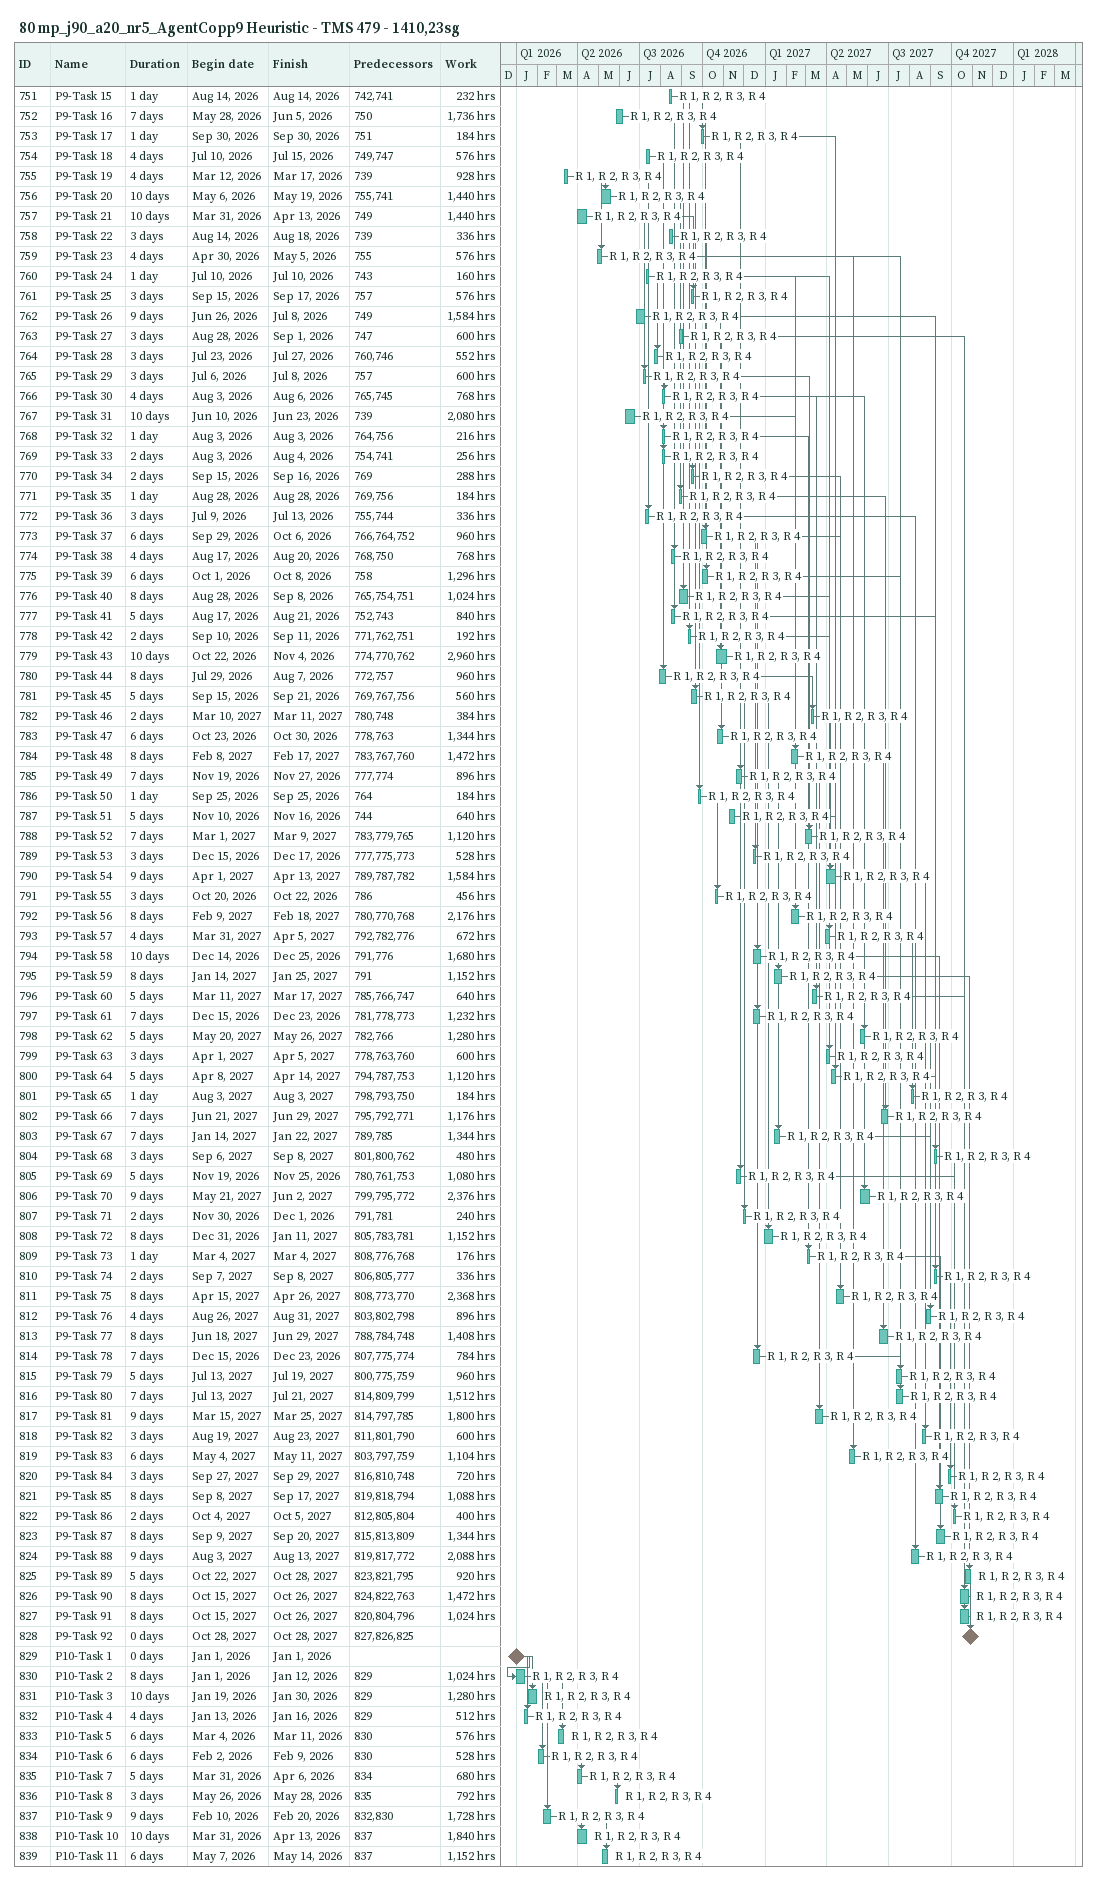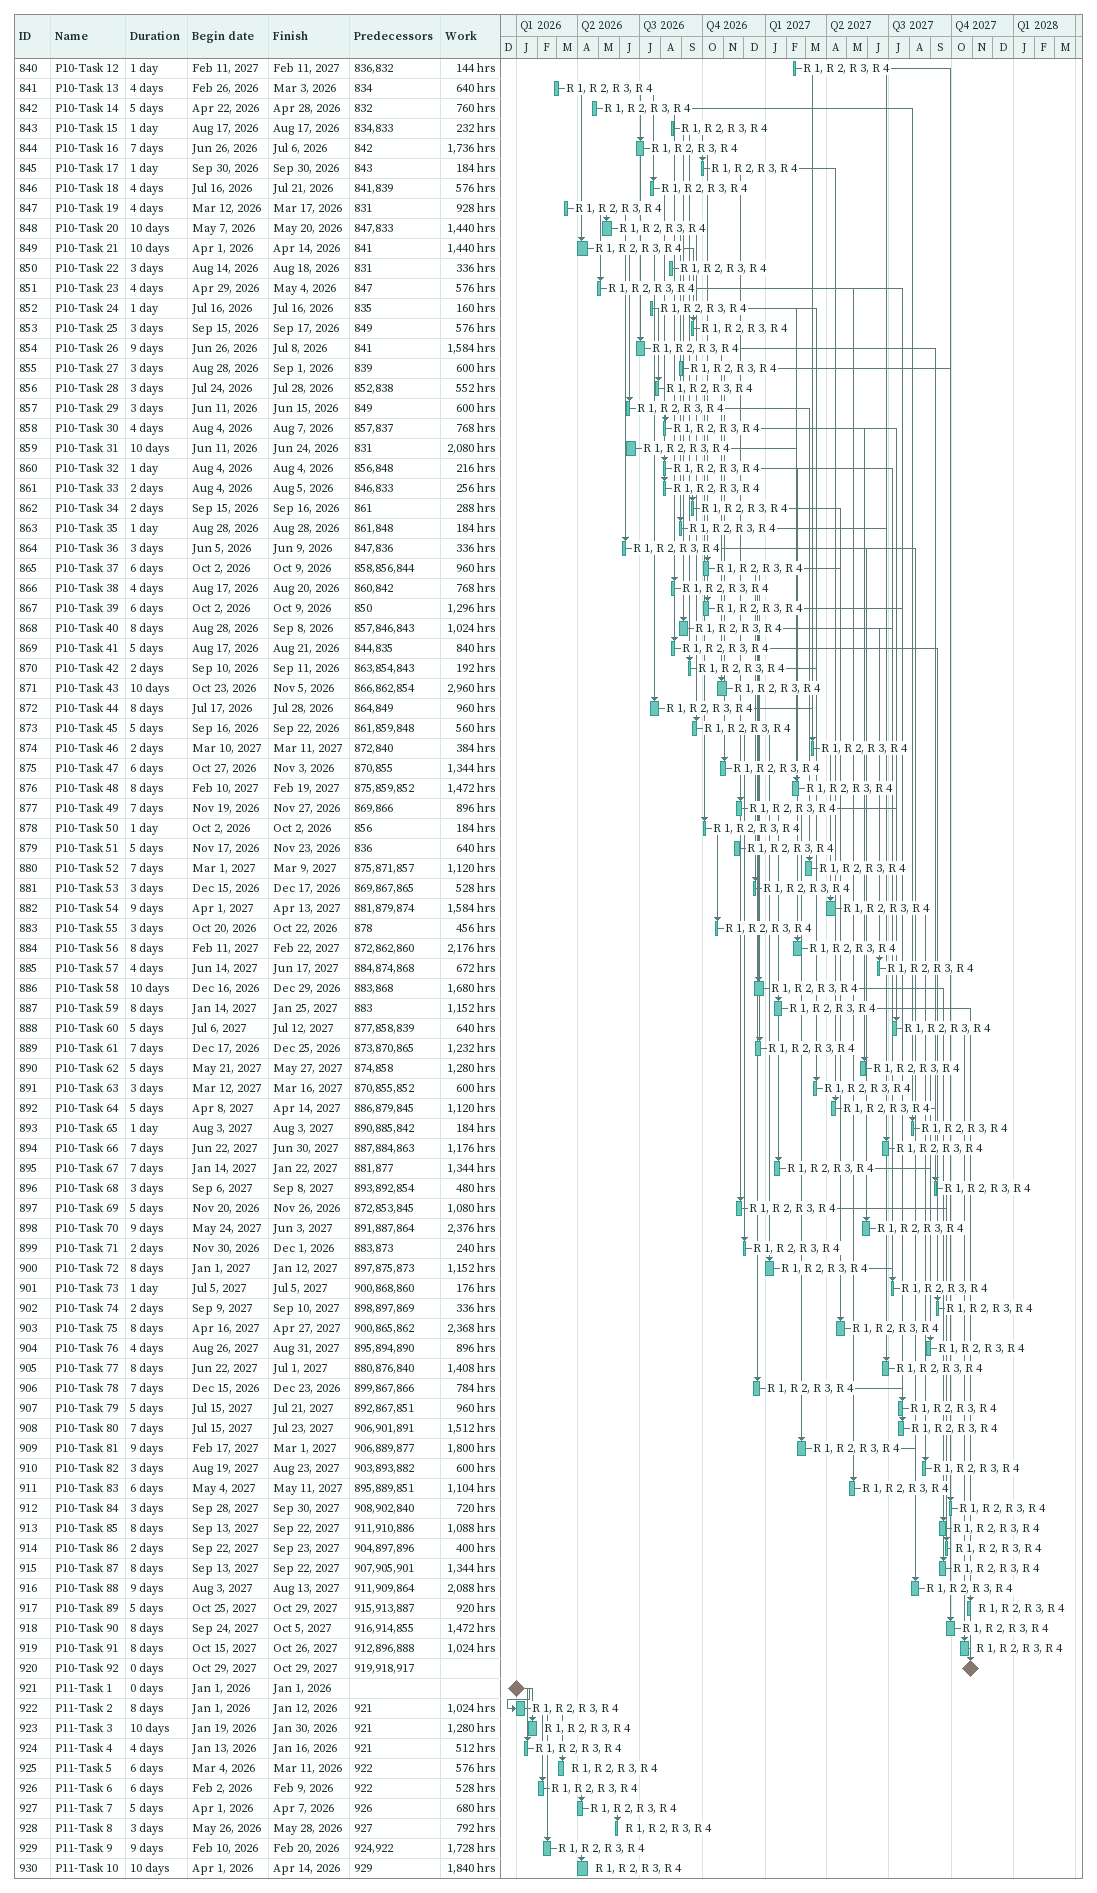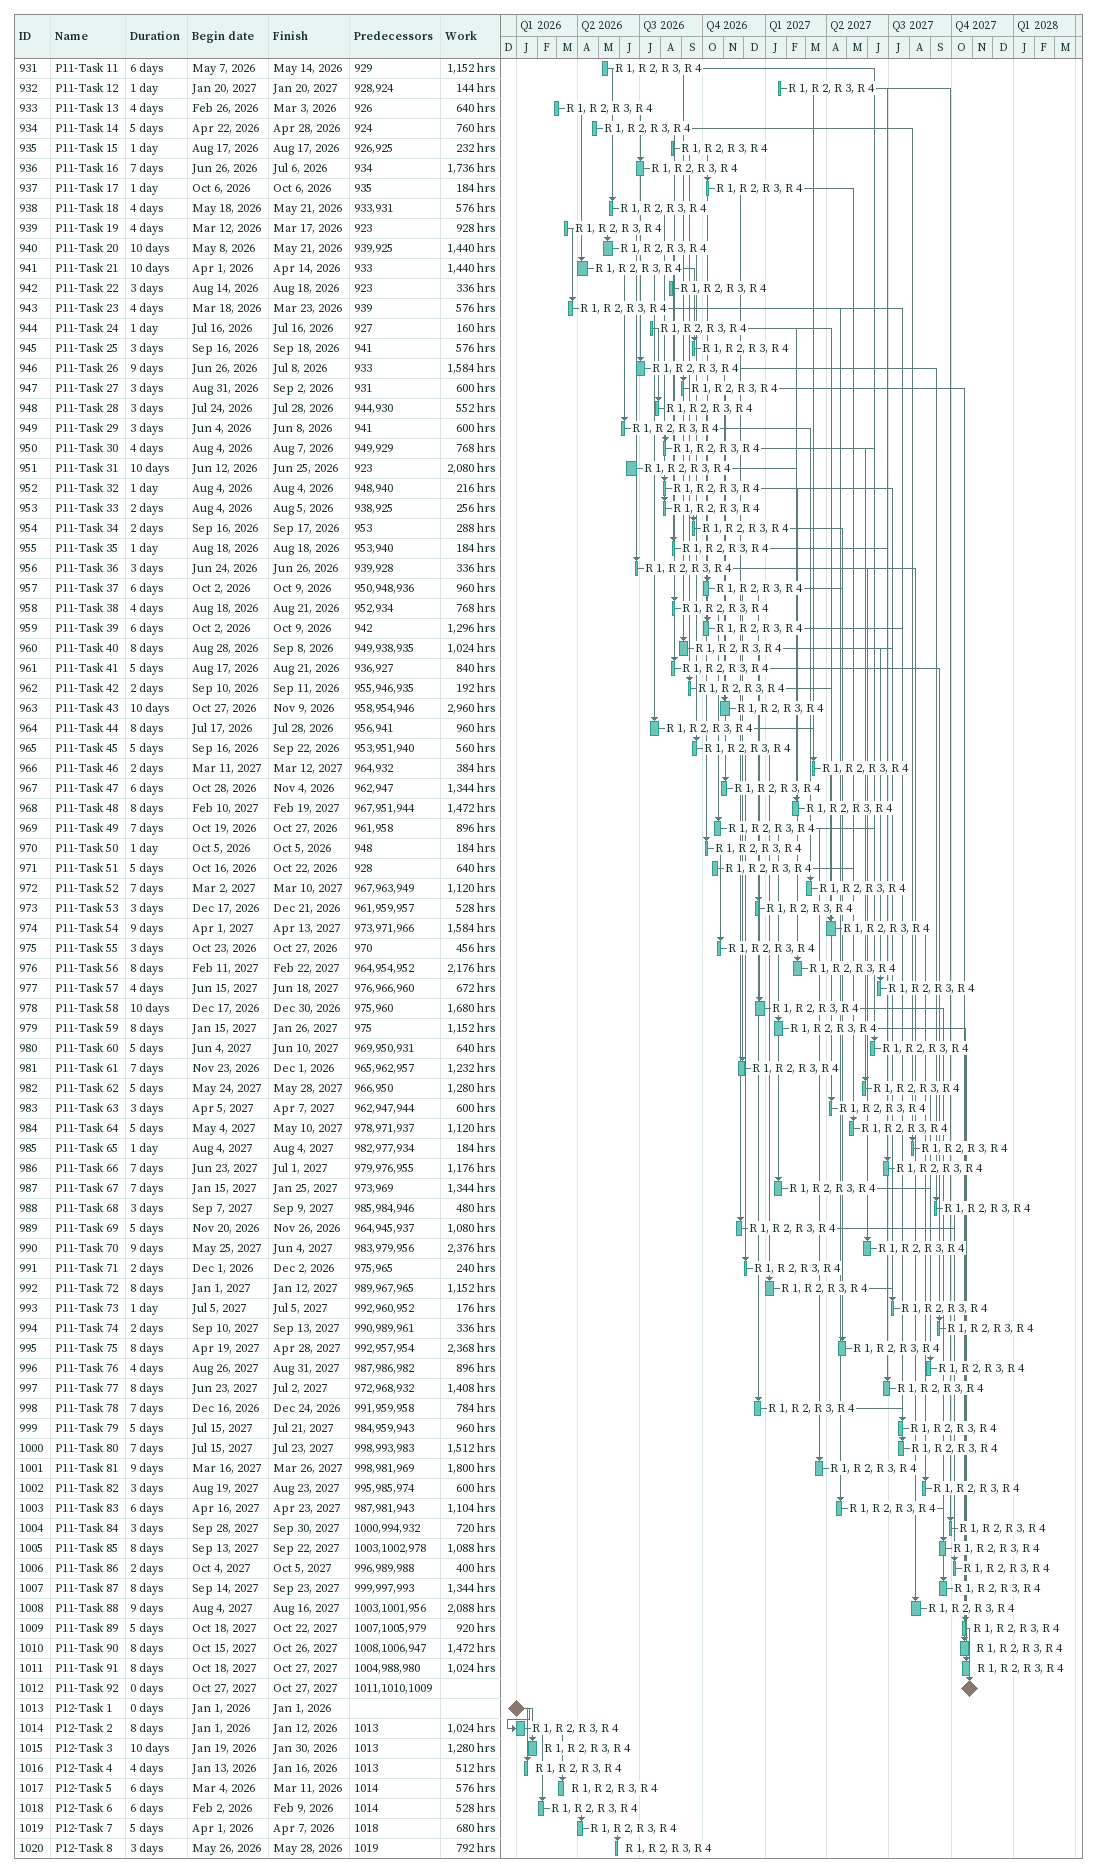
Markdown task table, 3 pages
80 mp_j90_a20_nr5_AgentCopp9 Heuristic - TMS 479 - 1410,23sg

| ID | Task | Duration | Start | Finish | Predecessors | Resources | Work (h) |
|---|---|---|---|---|---|---|---|
| 751 | P9-Task 15 | 1d | 2026-08-14 | 2026-08-14 | 742, 741 | R 1, R 2, R 3, R 4 | 232 |
| 752 | P9-Task 16 | 7d | 2026-05-28 | 2026-06-05 | 750 | R 1, R 2, R 3, R 4 | 1736 |
| 753 | P9-Task 17 | 1d | 2026-09-30 | 2026-09-30 | 751 | R 1, R 2, R 3, R 4 | 184 |
| 754 | P9-Task 18 | 4d | 2026-07-10 | 2026-07-15 | 749, 747 | R 1, R 2, R 3, R 4 | 576 |
| 755 | P9-Task 19 | 4d | 2026-03-12 | 2026-03-17 | 739 | R 1, R 2, R 3, R 4 | 928 |
| 756 | P9-Task 20 | 10d | 2026-05-06 | 2026-05-19 | 755, 741 | R 1, R 2, R 3, R 4 | 1440 |
| 757 | P9-Task 21 | 10d | 2026-03-31 | 2026-04-13 | 749 | R 1, R 2, R 3, R 4 | 1440 |
| 758 | P9-Task 22 | 3d | 2026-08-14 | 2026-08-18 | 739 | R 1, R 2, R 3, R 4 | 336 |
| 759 | P9-Task 23 | 4d | 2026-04-30 | 2026-05-05 | 755 | R 1, R 2, R 3, R 4 | 576 |
| 760 | P9-Task 24 | 1d | 2026-07-10 | 2026-07-10 | 743 | R 1, R 2, R 3, R 4 | 160 |
| 761 | P9-Task 25 | 3d | 2026-09-15 | 2026-09-17 | 757 | R 1, R 2, R 3, R 4 | 576 |
| 762 | P9-Task 26 | 9d | 2026-06-26 | 2026-07-08 | 749 | R 1, R 2, R 3, R 4 | 1584 |
| 763 | P9-Task 27 | 3d | 2026-08-28 | 2026-09-01 | 747 | R 1, R 2, R 3, R 4 | 600 |
| 764 | P9-Task 28 | 3d | 2026-07-23 | 2026-07-27 | 760, 746 | R 1, R 2, R 3, R 4 | 552 |
| 765 | P9-Task 29 | 3d | 2026-07-06 | 2026-07-08 | 757 | R 1, R 2, R 3, R 4 | 600 |
| 766 | P9-Task 30 | 4d | 2026-08-03 | 2026-08-06 | 765, 745 | R 1, R 2, R 3, R 4 | 768 |
| 767 | P9-Task 31 | 10d | 2026-06-10 | 2026-06-23 | 739 | R 1, R 2, R 3, R 4 | 2080 |
| 768 | P9-Task 32 | 1d | 2026-08-03 | 2026-08-03 | 764, 756 | R 1, R 2, R 3, R 4 | 216 |
| 769 | P9-Task 33 | 2d | 2026-08-03 | 2026-08-04 | 754, 741 | R 1, R 2, R 3, R 4 | 256 |
| 770 | P9-Task 34 | 2d | 2026-09-15 | 2026-09-16 | 769 | R 1, R 2, R 3, R 4 | 288 |
| 771 | P9-Task 35 | 1d | 2026-08-28 | 2026-08-28 | 769, 756 | R 1, R 2, R 3, R 4 | 184 |
| 772 | P9-Task 36 | 3d | 2026-07-09 | 2026-07-13 | 755, 744 | R 1, R 2, R 3, R 4 | 336 |
| 773 | P9-Task 37 | 6d | 2026-09-29 | 2026-10-06 | 766, 764, 752 | R 1, R 2, R 3, R 4 | 960 |
| 774 | P9-Task 38 | 4d | 2026-08-17 | 2026-08-20 | 768, 750 | R 1, R 2, R 3, R 4 | 768 |
| 775 | P9-Task 39 | 6d | 2026-10-01 | 2026-10-08 | 758 | R 1, R 2, R 3, R 4 | 1296 |
| 776 | P9-Task 40 | 8d | 2026-08-28 | 2026-09-08 | 765, 754, 751 | R 1, R 2, R 3, R 4 | 1024 |
| 777 | P9-Task 41 | 5d | 2026-08-17 | 2026-08-21 | 752, 743 | R 1, R 2, R 3, R 4 | 840 |
| 778 | P9-Task 42 | 2d | 2026-09-10 | 2026-09-11 | 771, 762, 751 | R 1, R 2, R 3, R 4 | 192 |
| 779 | P9-Task 43 | 10d | 2026-10-22 | 2026-11-04 | 774, 770, 762 | R 1, R 2, R 3, R 4 | 2960 |
| 780 | P9-Task 44 | 8d | 2026-07-29 | 2026-08-07 | 772, 757 | R 1, R 2, R 3, R 4 | 960 |
| 781 | P9-Task 45 | 5d | 2026-09-15 | 2026-09-21 | 769, 767, 756 | R 1, R 2, R 3, R 4 | 560 |
| 782 | P9-Task 46 | 2d | 2027-03-10 | 2027-03-11 | 780, 748 | R 1, R 2, R 3, R 4 | 384 |
| 783 | P9-Task 47 | 6d | 2026-10-23 | 2026-10-30 | 778, 763 | R 1, R 2, R 3, R 4 | 1344 |
| 784 | P9-Task 48 | 8d | 2027-02-08 | 2027-02-17 | 783, 767, 760 | R 1, R 2, R 3, R 4 | 1472 |
| 785 | P9-Task 49 | 7d | 2026-11-19 | 2026-11-27 | 777, 774 | R 1, R 2, R 3, R 4 | 896 |
| 786 | P9-Task 50 | 1d | 2026-09-25 | 2026-09-25 | 764 | R 1, R 2, R 3, R 4 | 184 |
| 787 | P9-Task 51 | 5d | 2026-11-10 | 2026-11-16 | 744 | R 1, R 2, R 3, R 4 | 640 |
| 788 | P9-Task 52 | 7d | 2027-03-01 | 2027-03-09 | 783, 779, 765 | R 1, R 2, R 3, R 4 | 1120 |
| 789 | P9-Task 53 | 3d | 2026-12-15 | 2026-12-17 | 777, 775, 773 | R 1, R 2, R 3, R 4 | 528 |
| 790 | P9-Task 54 | 9d | 2027-04-01 | 2027-04-13 | 789, 787, 782 | R 1, R 2, R 3, R 4 | 1584 |
| 791 | P9-Task 55 | 3d | 2026-10-20 | 2026-10-22 | 786 | R 1, R 2, R 3, R 4 | 456 |
| 792 | P9-Task 56 | 8d | 2027-02-09 | 2027-02-18 | 780, 770, 768 | R 1, R 2, R 3, R 4 | 2176 |
| 793 | P9-Task 57 | 4d | 2027-03-31 | 2027-04-05 | 792, 782, 776 | R 1, R 2, R 3, R 4 | 672 |
| 794 | P9-Task 58 | 10d | 2026-12-14 | 2026-12-25 | 791, 776 | R 1, R 2, R 3, R 4 | 1680 |
| 795 | P9-Task 59 | 8d | 2027-01-14 | 2027-01-25 | 791 | R 1, R 2, R 3, R 4 | 1152 |
| 796 | P9-Task 60 | 5d | 2027-03-11 | 2027-03-17 | 785, 766, 747 | R 1, R 2, R 3, R 4 | 640 |
| 797 | P9-Task 61 | 7d | 2026-12-15 | 2026-12-23 | 781, 778, 773 | R 1, R 2, R 3, R 4 | 1232 |
| 798 | P9-Task 62 | 5d | 2027-05-20 | 2027-05-26 | 782, 766 | R 1, R 2, R 3, R 4 | 1280 |
| 799 | P9-Task 63 | 3d | 2027-04-01 | 2027-04-05 | 778, 763, 760 | R 1, R 2, R 3, R 4 | 600 |
| 800 | P9-Task 64 | 5d | 2027-04-08 | 2027-04-14 | 794, 787, 753 | R 1, R 2, R 3, R 4 | 1120 |
| 801 | P9-Task 65 | 1d | 2027-08-03 | 2027-08-03 | 798, 793, 750 | R 1, R 2, R 3, R 4 | 184 |
| 802 | P9-Task 66 | 7d | 2027-06-21 | 2027-06-29 | 795, 792, 771 | R 1, R 2, R 3, R 4 | 1176 |
| 803 | P9-Task 67 | 7d | 2027-01-14 | 2027-01-22 | 789, 785 | R 1, R 2, R 3, R 4 | 1344 |
| 804 | P9-Task 68 | 3d | 2027-09-06 | 2027-09-08 | 801, 800, 762 | R 1, R 2, R 3, R 4 | 480 |
| 805 | P9-Task 69 | 5d | 2026-11-19 | 2026-11-25 | 780, 761, 753 | R 1, R 2, R 3, R 4 | 1080 |
| 806 | P9-Task 70 | 9d | 2027-05-21 | 2027-06-02 | 799, 795, 772 | R 1, R 2, R 3, R 4 | 2376 |
| 807 | P9-Task 71 | 2d | 2026-11-30 | 2026-12-01 | 791, 781 | R 1, R 2, R 3, R 4 | 240 |
| 808 | P9-Task 72 | 8d | 2026-12-31 | 2027-01-11 | 805, 783, 781 | R 1, R 2, R 3, R 4 | 1152 |
| 809 | P9-Task 73 | 1d | 2027-03-04 | 2027-03-04 | 808, 776, 768 | R 1, R 2, R 3, R 4 | 176 |
| 810 | P9-Task 74 | 2d | 2027-09-07 | 2027-09-08 | 806, 805, 777 | R 1, R 2, R 3, R 4 | 336 |
| 811 | P9-Task 75 | 8d | 2027-04-15 | 2027-04-26 | 808, 773, 770 | R 1, R 2, R 3, R 4 | 2368 |
| 812 | P9-Task 76 | 4d | 2027-08-26 | 2027-08-31 | 803, 802, 798 | R 1, R 2, R 3, R 4 | 896 |
| 813 | P9-Task 77 | 8d | 2027-06-18 | 2027-06-29 | 788, 784, 748 | R 1, R 2, R 3, R 4 | 1408 |
| 814 | P9-Task 78 | 7d | 2026-12-15 | 2026-12-23 | 807, 775, 774 | R 1, R 2, R 3, R 4 | 784 |
| 815 | P9-Task 79 | 5d | 2027-07-13 | 2027-07-19 | 800, 775, 759 | R 1, R 2, R 3, R 4 | 960 |
| 816 | P9-Task 80 | 7d | 2027-07-13 | 2027-07-21 | 814, 809, 799 | R 1, R 2, R 3, R 4 | 1512 |
| 817 | P9-Task 81 | 9d | 2027-03-15 | 2027-03-25 | 814, 797, 785 | R 1, R 2, R 3, R 4 | 1800 |
| 818 | P9-Task 82 | 3d | 2027-08-19 | 2027-08-23 | 811, 801, 790 | R 1, R 2, R 3, R 4 | 600 |
| 819 | P9-Task 83 | 6d | 2027-05-04 | 2027-05-11 | 803, 797, 759 | R 1, R 2, R 3, R 4 | 1104 |
| 820 | P9-Task 84 | 3d | 2027-09-27 | 2027-09-29 | 816, 810, 748 | R 1, R 2, R 3, R 4 | 720 |
| 821 | P9-Task 85 | 8d | 2027-09-08 | 2027-09-17 | 819, 818, 794 | R 1, R 2, R 3, R 4 | 1088 |
| 822 | P9-Task 86 | 2d | 2027-10-04 | 2027-10-05 | 812, 805, 804 | R 1, R 2, R 3, R 4 | 400 |
| 823 | P9-Task 87 | 8d | 2027-09-09 | 2027-09-20 | 815, 813, 809 | R 1, R 2, R 3, R 4 | 1344 |
| 824 | P9-Task 88 | 9d | 2027-08-03 | 2027-08-13 | 819, 817, 772 | R 1, R 2, R 3, R 4 | 2088 |
| 825 | P9-Task 89 | 5d | 2027-10-22 | 2027-10-28 | 823, 821, 795 | R 1, R 2, R 3, R 4 | 920 |
| 826 | P9-Task 90 | 8d | 2027-10-15 | 2027-10-26 | 824, 822, 763 | R 1, R 2, R 3, R 4 | 1472 |
| 827 | P9-Task 91 | 8d | 2027-10-15 | 2027-10-26 | 820, 804, 796 | R 1, R 2, R 3, R 4 | 1024 |
| 828 | P9-Task 92 | 0d | 2027-10-28 | 2027-10-28 | 827, 826, 825 |  |  |
| 829 | P10-Task 1 | 0d | 2026-01-01 | 2026-01-01 |  |  |  |
| 830 | P10-Task 2 | 8d | 2026-01-01 | 2026-01-12 | 829 | R 1, R 2, R 3, R 4 | 1024 |
| 831 | P10-Task 3 | 10d | 2026-01-19 | 2026-01-30 | 829 | R 1, R 2, R 3, R 4 | 1280 |
| 832 | P10-Task 4 | 4d | 2026-01-13 | 2026-01-16 | 829 | R 1, R 2, R 3, R 4 | 512 |
| 833 | P10-Task 5 | 6d | 2026-03-04 | 2026-03-11 | 830 | R 1, R 2, R 3, R 4 | 576 |
| 834 | P10-Task 6 | 6d | 2026-02-02 | 2026-02-09 | 830 | R 1, R 2, R 3, R 4 | 528 |
| 835 | P10-Task 7 | 5d | 2026-03-31 | 2026-04-06 | 834 | R 1, R 2, R 3, R 4 | 680 |
| 836 | P10-Task 8 | 3d | 2026-05-26 | 2026-05-28 | 835 | R 1, R 2, R 3, R 4 | 792 |
| 837 | P10-Task 9 | 9d | 2026-02-10 | 2026-02-20 | 832, 830 | R 1, R 2, R 3, R 4 | 1728 |
| 838 | P10-Task 10 | 10d | 2026-03-31 | 2026-04-13 | 837 | R 1, R 2, R 3, R 4 | 1840 |
| 839 | P10-Task 11 | 6d | 2026-05-07 | 2026-05-14 | 837 | R 1, R 2, R 3, R 4 | 1152 |
| 840 | P10-Task 12 | 1d | 2027-02-11 | 2027-02-11 | 836, 832 | R 1, R 2, R 3, R 4 | 144 |
| 841 | P10-Task 13 | 4d | 2026-02-26 | 2026-03-03 | 834 | R 1, R 2, R 3, R 4 | 640 |
| 842 | P10-Task 14 | 5d | 2026-04-22 | 2026-04-28 | 832 | R 1, R 2, R 3, R 4 | 760 |
| 843 | P10-Task 15 | 1d | 2026-08-17 | 2026-08-17 | 834, 833 | R 1, R 2, R 3, R 4 | 232 |
| 844 | P10-Task 16 | 7d | 2026-06-26 | 2026-07-06 | 842 | R 1, R 2, R 3, R 4 | 1736 |
| 845 | P10-Task 17 | 1d | 2026-09-30 | 2026-09-30 | 843 | R 1, R 2, R 3, R 4 | 184 |
| 846 | P10-Task 18 | 4d | 2026-07-16 | 2026-07-21 | 841, 839 | R 1, R 2, R 3, R 4 | 576 |
| 847 | P10-Task 19 | 4d | 2026-03-12 | 2026-03-17 | 831 | R 1, R 2, R 3, R 4 | 928 |
| 848 | P10-Task 20 | 10d | 2026-05-07 | 2026-05-20 | 847, 833 | R 1, R 2, R 3, R 4 | 1440 |
| 849 | P10-Task 21 | 10d | 2026-04-01 | 2026-04-14 | 841 | R 1, R 2, R 3, R 4 | 1440 |
| 850 | P10-Task 22 | 3d | 2026-08-14 | 2026-08-18 | 831 | R 1, R 2, R 3, R 4 | 336 |
| 851 | P10-Task 23 | 4d | 2026-04-29 | 2026-05-04 | 847 | R 1, R 2, R 3, R 4 | 576 |
| 852 | P10-Task 24 | 1d | 2026-07-16 | 2026-07-16 | 835 | R 1, R 2, R 3, R 4 | 160 |
| 853 | P10-Task 25 | 3d | 2026-09-15 | 2026-09-17 | 849 | R 1, R 2, R 3, R 4 | 576 |
| 854 | P10-Task 26 | 9d | 2026-06-26 | 2026-07-08 | 841 | R 1, R 2, R 3, R 4 | 1584 |
| 855 | P10-Task 27 | 3d | 2026-08-28 | 2026-09-01 | 839 | R 1, R 2, R 3, R 4 | 600 |
| 856 | P10-Task 28 | 3d | 2026-07-24 | 2026-07-28 | 852, 838 | R 1, R 2, R 3, R 4 | 552 |
| 857 | P10-Task 29 | 3d | 2026-06-11 | 2026-06-15 | 849 | R 1, R 2, R 3, R 4 | 600 |
| 858 | P10-Task 30 | 4d | 2026-08-04 | 2026-08-07 | 857, 837 | R 1, R 2, R 3, R 4 | 768 |
| 859 | P10-Task 31 | 10d | 2026-06-11 | 2026-06-24 | 831 | R 1, R 2, R 3, R 4 | 2080 |
| 860 | P10-Task 32 | 1d | 2026-08-04 | 2026-08-04 | 856, 848 | R 1, R 2, R 3, R 4 | 216 |
| 861 | P10-Task 33 | 2d | 2026-08-04 | 2026-08-05 | 846, 833 | R 1, R 2, R 3, R 4 | 256 |
| 862 | P10-Task 34 | 2d | 2026-09-15 | 2026-09-16 | 861 | R 1, R 2, R 3, R 4 | 288 |
| 863 | P10-Task 35 | 1d | 2026-08-28 | 2026-08-28 | 861, 848 | R 1, R 2, R 3, R 4 | 184 |
| 864 | P10-Task 36 | 3d | 2026-06-05 | 2026-06-09 | 847, 836 | R 1, R 2, R 3, R 4 | 336 |
| 865 | P10-Task 37 | 6d | 2026-10-02 | 2026-10-09 | 858, 856, 844 | R 1, R 2, R 3, R 4 | 960 |
| 866 | P10-Task 38 | 4d | 2026-08-17 | 2026-08-20 | 860, 842 | R 1, R 2, R 3, R 4 | 768 |
| 867 | P10-Task 39 | 6d | 2026-10-02 | 2026-10-09 | 850 | R 1, R 2, R 3, R 4 | 1296 |
| 868 | P10-Task 40 | 8d | 2026-08-28 | 2026-09-08 | 857, 846, 843 | R 1, R 2, R 3, R 4 | 1024 |
| 869 | P10-Task 41 | 5d | 2026-08-17 | 2026-08-21 | 844, 835 | R 1, R 2, R 3, R 4 | 840 |
| 870 | P10-Task 42 | 2d | 2026-09-10 | 2026-09-11 | 863, 854, 843 | R 1, R 2, R 3, R 4 | 192 |
| 871 | P10-Task 43 | 10d | 2026-10-23 | 2026-11-05 | 866, 862, 854 | R 1, R 2, R 3, R 4 | 2960 |
| 872 | P10-Task 44 | 8d | 2026-07-17 | 2026-07-28 | 864, 849 | R 1, R 2, R 3, R 4 | 960 |
| 873 | P10-Task 45 | 5d | 2026-09-16 | 2026-09-22 | 861, 859, 848 | R 1, R 2, R 3, R 4 | 560 |
| 874 | P10-Task 46 | 2d | 2027-03-10 | 2027-03-11 | 872, 840 | R 1, R 2, R 3, R 4 | 384 |
| 875 | P10-Task 47 | 6d | 2026-10-27 | 2026-11-03 | 870, 855 | R 1, R 2, R 3, R 4 | 1344 |
| 876 | P10-Task 48 | 8d | 2027-02-10 | 2027-02-19 | 875, 859, 852 | R 1, R 2, R 3, R 4 | 1472 |
| 877 | P10-Task 49 | 7d | 2026-11-19 | 2026-11-27 | 869, 866 | R 1, R 2, R 3, R 4 | 896 |
| 878 | P10-Task 50 | 1d | 2026-10-02 | 2026-10-02 | 856 | R 1, R 2, R 3, R 4 | 184 |
| 879 | P10-Task 51 | 5d | 2026-11-17 | 2026-11-23 | 836 | R 1, R 2, R 3, R 4 | 640 |
| 880 | P10-Task 52 | 7d | 2027-03-01 | 2027-03-09 | 875, 871, 857 | R 1, R 2, R 3, R 4 | 1120 |
| 881 | P10-Task 53 | 3d | 2026-12-15 | 2026-12-17 | 869, 867, 865 | R 1, R 2, R 3, R 4 | 528 |
| 882 | P10-Task 54 | 9d | 2027-04-01 | 2027-04-13 | 881, 879, 874 | R 1, R 2, R 3, R 4 | 1584 |
| 883 | P10-Task 55 | 3d | 2026-10-20 | 2026-10-22 | 878 | R 1, R 2, R 3, R 4 | 456 |
| 884 | P10-Task 56 | 8d | 2027-02-11 | 2027-02-22 | 872, 862, 860 | R 1, R 2, R 3, R 4 | 2176 |
| 885 | P10-Task 57 | 4d | 2027-06-14 | 2027-06-17 | 884, 874, 868 | R 1, R 2, R 3, R 4 | 672 |
| 886 | P10-Task 58 | 10d | 2026-12-16 | 2026-12-29 | 883, 868 | R 1, R 2, R 3, R 4 | 1680 |
| 887 | P10-Task 59 | 8d | 2027-01-14 | 2027-01-25 | 883 | R 1, R 2, R 3, R 4 | 1152 |
| 888 | P10-Task 60 | 5d | 2027-07-06 | 2027-07-12 | 877, 858, 839 | R 1, R 2, R 3, R 4 | 640 |
| 889 | P10-Task 61 | 7d | 2026-12-17 | 2026-12-25 | 873, 870, 865 | R 1, R 2, R 3, R 4 | 1232 |
| 890 | P10-Task 62 | 5d | 2027-05-21 | 2027-05-27 | 874, 858 | R 1, R 2, R 3, R 4 | 1280 |
| 891 | P10-Task 63 | 3d | 2027-03-12 | 2027-03-16 | 870, 855, 852 | R 1, R 2, R 3, R 4 | 600 |
| 892 | P10-Task 64 | 5d | 2027-04-08 | 2027-04-14 | 886, 879, 845 | R 1, R 2, R 3, R 4 | 1120 |
| 893 | P10-Task 65 | 1d | 2027-08-03 | 2027-08-03 | 890, 885, 842 | R 1, R 2, R 3, R 4 | 184 |
| 894 | P10-Task 66 | 7d | 2027-06-22 | 2027-06-30 | 887, 884, 863 | R 1, R 2, R 3, R 4 | 1176 |
| 895 | P10-Task 67 | 7d | 2027-01-14 | 2027-01-22 | 881, 877 | R 1, R 2, R 3, R 4 | 1344 |
| 896 | P10-Task 68 | 3d | 2027-09-06 | 2027-09-08 | 893, 892, 854 | R 1, R 2, R 3, R 4 | 480 |
| 897 | P10-Task 69 | 5d | 2026-11-20 | 2026-11-26 | 872, 853, 845 | R 1, R 2, R 3, R 4 | 1080 |
| 898 | P10-Task 70 | 9d | 2027-05-24 | 2027-06-03 | 891, 887, 864 | R 1, R 2, R 3, R 4 | 2376 |
| 899 | P10-Task 71 | 2d | 2026-11-30 | 2026-12-01 | 883, 873 | R 1, R 2, R 3, R 4 | 240 |
| 900 | P10-Task 72 | 8d | 2027-01-01 | 2027-01-12 | 897, 875, 873 | R 1, R 2, R 3, R 4 | 1152 |
| 901 | P10-Task 73 | 1d | 2027-07-05 | 2027-07-05 | 900, 868, 860 | R 1, R 2, R 3, R 4 | 176 |
| 902 | P10-Task 74 | 2d | 2027-09-09 | 2027-09-10 | 898, 897, 869 | R 1, R 2, R 3, R 4 | 336 |
| 903 | P10-Task 75 | 8d | 2027-04-16 | 2027-04-27 | 900, 865, 862 | R 1, R 2, R 3, R 4 | 2368 |
| 904 | P10-Task 76 | 4d | 2027-08-26 | 2027-08-31 | 895, 894, 890 | R 1, R 2, R 3, R 4 | 896 |
| 905 | P10-Task 77 | 8d | 2027-06-22 | 2027-07-01 | 880, 876, 840 | R 1, R 2, R 3, R 4 | 1408 |
| 906 | P10-Task 78 | 7d | 2026-12-15 | 2026-12-23 | 899, 867, 866 | R 1, R 2, R 3, R 4 | 784 |
| 907 | P10-Task 79 | 5d | 2027-07-15 | 2027-07-21 | 892, 867, 851 | R 1, R 2, R 3, R 4 | 960 |
| 908 | P10-Task 80 | 7d | 2027-07-15 | 2027-07-23 | 906, 901, 891 | R 1, R 2, R 3, R 4 | 1512 |
| 909 | P10-Task 81 | 9d | 2027-02-17 | 2027-03-01 | 906, 889, 877 | R 1, R 2, R 3, R 4 | 1800 |
| 910 | P10-Task 82 | 3d | 2027-08-19 | 2027-08-23 | 903, 893, 882 | R 1, R 2, R 3, R 4 | 600 |
| 911 | P10-Task 83 | 6d | 2027-05-04 | 2027-05-11 | 895, 889, 851 | R 1, R 2, R 3, R 4 | 1104 |
| 912 | P10-Task 84 | 3d | 2027-09-28 | 2027-09-30 | 908, 902, 840 | R 1, R 2, R 3, R 4 | 720 |
| 913 | P10-Task 85 | 8d | 2027-09-13 | 2027-09-22 | 911, 910, 886 | R 1, R 2, R 3, R 4 | 1088 |
| 914 | P10-Task 86 | 2d | 2027-09-22 | 2027-09-23 | 904, 897, 896 | R 1, R 2, R 3, R 4 | 400 |
| 915 | P10-Task 87 | 8d | 2027-09-13 | 2027-09-22 | 907, 905, 901 | R 1, R 2, R 3, R 4 | 1344 |
| 916 | P10-Task 88 | 9d | 2027-08-03 | 2027-08-13 | 911, 909, 864 | R 1, R 2, R 3, R 4 | 2088 |
| 917 | P10-Task 89 | 5d | 2027-10-25 | 2027-10-29 | 915, 913, 887 | R 1, R 2, R 3, R 4 | 920 |
| 918 | P10-Task 90 | 8d | 2027-09-24 | 2027-10-05 | 916, 914, 855 | R 1, R 2, R 3, R 4 | 1472 |
| 919 | P10-Task 91 | 8d | 2027-10-15 | 2027-10-26 | 912, 896, 888 | R 1, R 2, R 3, R 4 | 1024 |
| 920 | P10-Task 92 | 0d | 2027-10-29 | 2027-10-29 | 919, 918, 917 |  |  |
| 921 | P11-Task 1 | 0d | 2026-01-01 | 2026-01-01 |  |  |  |
| 922 | P11-Task 2 | 8d | 2026-01-01 | 2026-01-12 | 921 | R 1, R 2, R 3, R 4 | 1024 |
| 923 | P11-Task 3 | 10d | 2026-01-19 | 2026-01-30 | 921 | R 1, R 2, R 3, R 4 | 1280 |
| 924 | P11-Task 4 | 4d | 2026-01-13 | 2026-01-16 | 921 | R 1, R 2, R 3, R 4 | 512 |
| 925 | P11-Task 5 | 6d | 2026-03-04 | 2026-03-11 | 922 | R 1, R 2, R 3, R 4 | 576 |
| 926 | P11-Task 6 | 6d | 2026-02-02 | 2026-02-09 | 922 | R 1, R 2, R 3, R 4 | 528 |
| 927 | P11-Task 7 | 5d | 2026-04-01 | 2026-04-07 | 926 | R 1, R 2, R 3, R 4 | 680 |
| 928 | P11-Task 8 | 3d | 2026-05-26 | 2026-05-28 | 927 | R 1, R 2, R 3, R 4 | 792 |
| 929 | P11-Task 9 | 9d | 2026-02-10 | 2026-02-20 | 924, 922 | R 1, R 2, R 3, R 4 | 1728 |
| 930 | P11-Task 10 | 10d | 2026-04-01 | 2026-04-14 | 929 | R 1, R 2, R 3, R 4 | 1840 |
| 931 | P11-Task 11 | 6d | 2026-05-07 | 2026-05-14 | 929 | R 1, R 2, R 3, R 4 | 1152 |
| 932 | P11-Task 12 | 1d | 2027-01-20 | 2027-01-20 | 928, 924 | R 1, R 2, R 3, R 4 | 144 |
| 933 | P11-Task 13 | 4d | 2026-02-26 | 2026-03-03 | 926 | R 1, R 2, R 3, R 4 | 640 |
| 934 | P11-Task 14 | 5d | 2026-04-22 | 2026-04-28 | 924 | R 1, R 2, R 3, R 4 | 760 |
| 935 | P11-Task 15 | 1d | 2026-08-17 | 2026-08-17 | 926, 925 | R 1, R 2, R 3, R 4 | 232 |
| 936 | P11-Task 16 | 7d | 2026-06-26 | 2026-07-06 | 934 | R 1, R 2, R 3, R 4 | 1736 |
| 937 | P11-Task 17 | 1d | 2026-10-06 | 2026-10-06 | 935 | R 1, R 2, R 3, R 4 | 184 |
| 938 | P11-Task 18 | 4d | 2026-05-18 | 2026-05-21 | 933, 931 | R 1, R 2, R 3, R 4 | 576 |
| 939 | P11-Task 19 | 4d | 2026-03-12 | 2026-03-17 | 923 | R 1, R 2, R 3, R 4 | 928 |
| 940 | P11-Task 20 | 10d | 2026-05-08 | 2026-05-21 | 939, 925 | R 1, R 2, R 3, R 4 | 1440 |
| 941 | P11-Task 21 | 10d | 2026-04-01 | 2026-04-14 | 933 | R 1, R 2, R 3, R 4 | 1440 |
| 942 | P11-Task 22 | 3d | 2026-08-14 | 2026-08-18 | 923 | R 1, R 2, R 3, R 4 | 336 |
| 943 | P11-Task 23 | 4d | 2026-03-18 | 2026-03-23 | 939 | R 1, R 2, R 3, R 4 | 576 |
| 944 | P11-Task 24 | 1d | 2026-07-16 | 2026-07-16 | 927 | R 1, R 2, R 3, R 4 | 160 |
| 945 | P11-Task 25 | 3d | 2026-09-16 | 2026-09-18 | 941 | R 1, R 2, R 3, R 4 | 576 |
| 946 | P11-Task 26 | 9d | 2026-06-26 | 2026-07-08 | 933 | R 1, R 2, R 3, R 4 | 1584 |
| 947 | P11-Task 27 | 3d | 2026-08-31 | 2026-09-02 | 931 | R 1, R 2, R 3, R 4 | 600 |
| 948 | P11-Task 28 | 3d | 2026-07-24 | 2026-07-28 | 944, 930 | R 1, R 2, R 3, R 4 | 552 |
| 949 | P11-Task 29 | 3d | 2026-06-04 | 2026-06-08 | 941 | R 1, R 2, R 3, R 4 | 600 |
| 950 | P11-Task 30 | 4d | 2026-08-04 | 2026-08-07 | 949, 929 | R 1, R 2, R 3, R 4 | 768 |
| 951 | P11-Task 31 | 10d | 2026-06-12 | 2026-06-25 | 923 | R 1, R 2, R 3, R 4 | 2080 |
| 952 | P11-Task 32 | 1d | 2026-08-04 | 2026-08-04 | 948, 940 | R 1, R 2, R 3, R 4 | 216 |
| 953 | P11-Task 33 | 2d | 2026-08-04 | 2026-08-05 | 938, 925 | R 1, R 2, R 3, R 4 | 256 |
| 954 | P11-Task 34 | 2d | 2026-09-16 | 2026-09-17 | 953 | R 1, R 2, R 3, R 4 | 288 |
| 955 | P11-Task 35 | 1d | 2026-08-18 | 2026-08-18 | 953, 940 | R 1, R 2, R 3, R 4 | 184 |
| 956 | P11-Task 36 | 3d | 2026-06-24 | 2026-06-26 | 939, 928 | R 1, R 2, R 3, R 4 | 336 |
| 957 | P11-Task 37 | 6d | 2026-10-02 | 2026-10-09 | 950, 948, 936 | R 1, R 2, R 3, R 4 | 960 |
| 958 | P11-Task 38 | 4d | 2026-08-18 | 2026-08-21 | 952, 934 | R 1, R 2, R 3, R 4 | 768 |
| 959 | P11-Task 39 | 6d | 2026-10-02 | 2026-10-09 | 942 | R 1, R 2, R 3, R 4 | 1296 |
| 960 | P11-Task 40 | 8d | 2026-08-28 | 2026-09-08 | 949, 938, 935 | R 1, R 2, R 3, R 4 | 1024 |
| 961 | P11-Task 41 | 5d | 2026-08-17 | 2026-08-21 | 936, 927 | R 1, R 2, R 3, R 4 | 840 |
| 962 | P11-Task 42 | 2d | 2026-09-10 | 2026-09-11 | 955, 946, 935 | R 1, R 2, R 3, R 4 | 192 |
| 963 | P11-Task 43 | 10d | 2026-10-27 | 2026-11-09 | 958, 954, 946 | R 1, R 2, R 3, R 4 | 2960 |
| 964 | P11-Task 44 | 8d | 2026-07-17 | 2026-07-28 | 956, 941 | R 1, R 2, R 3, R 4 | 960 |
| 965 | P11-Task 45 | 5d | 2026-09-16 | 2026-09-22 | 953, 951, 940 | R 1, R 2, R 3, R 4 | 560 |
| 966 | P11-Task 46 | 2d | 2027-03-11 | 2027-03-12 | 964, 932 | R 1, R 2, R 3, R 4 | 384 |
| 967 | P11-Task 47 | 6d | 2026-10-28 | 2026-11-04 | 962, 947 | R 1, R 2, R 3, R 4 | 1344 |
| 968 | P11-Task 48 | 8d | 2027-02-10 | 2027-02-19 | 967, 951, 944 | R 1, R 2, R 3, R 4 | 1472 |
| 969 | P11-Task 49 | 7d | 2026-10-19 | 2026-10-27 | 961, 958 | R 1, R 2, R 3, R 4 | 896 |
| 970 | P11-Task 50 | 1d | 2026-10-05 | 2026-10-05 | 948 | R 1, R 2, R 3, R 4 | 184 |
| 971 | P11-Task 51 | 5d | 2026-10-16 | 2026-10-22 | 928 | R 1, R 2, R 3, R 4 | 640 |
| 972 | P11-Task 52 | 7d | 2027-03-02 | 2027-03-10 | 967, 963, 949 | R 1, R 2, R 3, R 4 | 1120 |
| 973 | P11-Task 53 | 3d | 2026-12-17 | 2026-12-21 | 961, 959, 957 | R 1, R 2, R 3, R 4 | 528 |
| 974 | P11-Task 54 | 9d | 2027-04-01 | 2027-04-13 | 973, 971, 966 | R 1, R 2, R 3, R 4 | 1584 |
| 975 | P11-Task 55 | 3d | 2026-10-23 | 2026-10-27 | 970 | R 1, R 2, R 3, R 4 | 456 |
| 976 | P11-Task 56 | 8d | 2027-02-11 | 2027-02-22 | 964, 954, 952 | R 1, R 2, R 3, R 4 | 2176 |
| 977 | P11-Task 57 | 4d | 2027-06-15 | 2027-06-18 | 976, 966, 960 | R 1, R 2, R 3, R 4 | 672 |
| 978 | P11-Task 58 | 10d | 2026-12-17 | 2026-12-30 | 975, 960 | R 1, R 2, R 3, R 4 | 1680 |
| 979 | P11-Task 59 | 8d | 2027-01-15 | 2027-01-26 | 975 | R 1, R 2, R 3, R 4 | 1152 |
| 980 | P11-Task 60 | 5d | 2027-06-04 | 2027-06-10 | 969, 950, 931 | R 1, R 2, R 3, R 4 | 640 |
| 981 | P11-Task 61 | 7d | 2026-11-23 | 2026-12-01 | 965, 962, 957 | R 1, R 2, R 3, R 4 | 1232 |
| 982 | P11-Task 62 | 5d | 2027-05-24 | 2027-05-28 | 966, 950 | R 1, R 2, R 3, R 4 | 1280 |
| 983 | P11-Task 63 | 3d | 2027-04-05 | 2027-04-07 | 962, 947, 944 | R 1, R 2, R 3, R 4 | 600 |
| 984 | P11-Task 64 | 5d | 2027-05-04 | 2027-05-10 | 978, 971, 937 | R 1, R 2, R 3, R 4 | 1120 |
| 985 | P11-Task 65 | 1d | 2027-08-04 | 2027-08-04 | 982, 977, 934 | R 1, R 2, R 3, R 4 | 184 |
| 986 | P11-Task 66 | 7d | 2027-06-23 | 2027-07-01 | 979, 976, 955 | R 1, R 2, R 3, R 4 | 1176 |
| 987 | P11-Task 67 | 7d | 2027-01-15 | 2027-01-25 | 973, 969 | R 1, R 2, R 3, R 4 | 1344 |
| 988 | P11-Task 68 | 3d | 2027-09-07 | 2027-09-09 | 985, 984, 946 | R 1, R 2, R 3, R 4 | 480 |
| 989 | P11-Task 69 | 5d | 2026-11-20 | 2026-11-26 | 964, 945, 937 | R 1, R 2, R 3, R 4 | 1080 |
| 990 | P11-Task 70 | 9d | 2027-05-25 | 2027-06-04 | 983, 979, 956 | R 1, R 2, R 3, R 4 | 2376 |
| 991 | P11-Task 71 | 2d | 2026-12-01 | 2026-12-02 | 975, 965 | R 1, R 2, R 3, R 4 | 240 |
| 992 | P11-Task 72 | 8d | 2027-01-01 | 2027-01-12 | 989, 967, 965 | R 1, R 2, R 3, R 4 | 1152 |
| 993 | P11-Task 73 | 1d | 2027-07-05 | 2027-07-05 | 992, 960, 952 | R 1, R 2, R 3, R 4 | 176 |
| 994 | P11-Task 74 | 2d | 2027-09-10 | 2027-09-13 | 990, 989, 961 | R 1, R 2, R 3, R 4 | 336 |
| 995 | P11-Task 75 | 8d | 2027-04-19 | 2027-04-28 | 992, 957, 954 | R 1, R 2, R 3, R 4 | 2368 |
| 996 | P11-Task 76 | 4d | 2027-08-26 | 2027-08-31 | 987, 986, 982 | R 1, R 2, R 3, R 4 | 896 |
| 997 | P11-Task 77 | 8d | 2027-06-23 | 2027-07-02 | 972, 968, 932 | R 1, R 2, R 3, R 4 | 1408 |
| 998 | P11-Task 78 | 7d | 2026-12-16 | 2026-12-24 | 991, 959, 958 | R 1, R 2, R 3, R 4 | 784 |
| 999 | P11-Task 79 | 5d | 2027-07-15 | 2027-07-21 | 984, 959, 943 | R 1, R 2, R 3, R 4 | 960 |
| 1000 | P11-Task 80 | 7d | 2027-07-15 | 2027-07-23 | 998, 993, 983 | R 1, R 2, R 3, R 4 | 1512 |
| 1001 | P11-Task 81 | 9d | 2027-03-16 | 2027-03-26 | 998, 981, 969 | R 1, R 2, R 3, R 4 | 1800 |
| 1002 | P11-Task 82 | 3d | 2027-08-19 | 2027-08-23 | 995, 985, 974 | R 1, R 2, R 3, R 4 | 600 |
| 1003 | P11-Task 83 | 6d | 2027-04-16 | 2027-04-23 | 987, 981, 943 | R 1, R 2, R 3, R 4 | 1104 |
| 1004 | P11-Task 84 | 3d | 2027-09-28 | 2027-09-30 | 1000, 994, 932 | R 1, R 2, R 3, R 4 | 720 |
| 1005 | P11-Task 85 | 8d | 2027-09-13 | 2027-09-22 | 1003, 1002, 978 | R 1, R 2, R 3, R 4 | 1088 |
| 1006 | P11-Task 86 | 2d | 2027-10-04 | 2027-10-05 | 996, 989, 988 | R 1, R 2, R 3, R 4 | 400 |
| 1007 | P11-Task 87 | 8d | 2027-09-14 | 2027-09-23 | 999, 997, 993 | R 1, R 2, R 3, R 4 | 1344 |
| 1008 | P11-Task 88 | 9d | 2027-08-04 | 2027-08-16 | 1003, 1001, 956 | R 1, R 2, R 3, R 4 | 2088 |
| 1009 | P11-Task 89 | 5d | 2027-10-18 | 2027-10-22 | 1007, 1005, 979 | R 1, R 2, R 3, R 4 | 920 |
| 1010 | P11-Task 90 | 8d | 2027-10-15 | 2027-10-26 | 1008, 1006, 947 | R 1, R 2, R 3, R 4 | 1472 |
| 1011 | P11-Task 91 | 8d | 2027-10-18 | 2027-10-27 | 1004, 988, 980 | R 1, R 2, R 3, R 4 | 1024 |
| 1012 | P11-Task 92 | 0d | 2027-10-27 | 2027-10-27 | 1011, 1010, 1009 |  |  |
| 1013 | P12-Task 1 | 0d | 2026-01-01 | 2026-01-01 |  |  |  |
| 1014 | P12-Task 2 | 8d | 2026-01-01 | 2026-01-12 | 1013 | R 1, R 2, R 3, R 4 | 1024 |
| 1015 | P12-Task 3 | 10d | 2026-01-19 | 2026-01-30 | 1013 | R 1, R 2, R 3, R 4 | 1280 |
| 1016 | P12-Task 4 | 4d | 2026-01-13 | 2026-01-16 | 1013 | R 1, R 2, R 3, R 4 | 512 |
| 1017 | P12-Task 5 | 6d | 2026-03-04 | 2026-03-11 | 1014 | R 1, R 2, R 3, R 4 | 576 |
| 1018 | P12-Task 6 | 6d | 2026-02-02 | 2026-02-09 | 1014 | R 1, R 2, R 3, R 4 | 528 |
| 1019 | P12-Task 7 | 5d | 2026-04-01 | 2026-04-07 | 1018 | R 1, R 2, R 3, R 4 | 680 |
| 1020 | P12-Task 8 | 3d | 2026-05-26 | 2026-05-28 | 1019 | R 1, R 2, R 3, R 4 | 792 |
